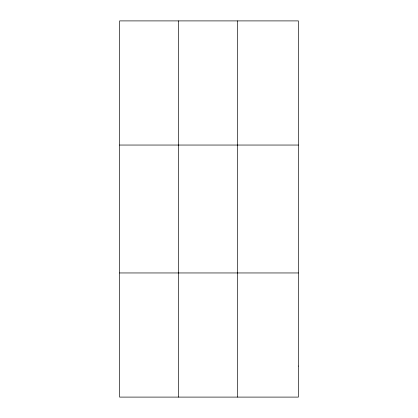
<?xml version="1.0" encoding="UTF-8"?>
<svg xmlns="http://www.w3.org/2000/svg" width="418" height="418" viewBox="0 0 418 418"><rect width="100%" height="100%" fill="white"/><g stroke="black" fill="none" stroke-linecap="round" stroke-linejoin="round"><path stroke-width="0.63" d="M178.606 20.9L178.606 397.1M237.607 20.9L237.607 397.1M119.611 145.046L298.389 145.046M119.611 272.954L298.389 272.954M298.389 366.063L298.389 397.1L119.611 397.1L119.611 20.9L298.389 20.9L298.389 366.063"/></g></svg>
